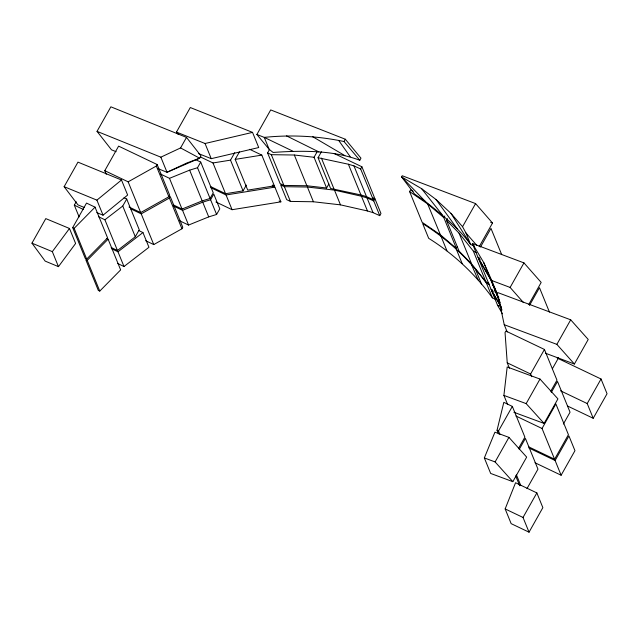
<?xml version="1.0" encoding="UTF-8"?>
<svg xmlns="http://www.w3.org/2000/svg" width="639" height="639" viewBox="0 0 639 639"><rect width="100%" height="100%" fill="white"/><g stroke="black" fill="none" stroke-linecap="round" stroke-linejoin="round"><path stroke-width="0.96" d="M507.63 404.543L503.899 395.405L507.182 366.962L539.995 379.063L557.935 398.872L544.101 423.425L513.9 412.283M498.524 433.873L497.046 430.255L503.82 402.338L512.342 406.404L524.891 437.14L518.684 448.147M505.153 508.932L515.561 482.741L536.856 492.909L542.862 507.638L529.036 532.183L511.16 523.653L505.153 508.932L523.021 517.462L529.036 532.183M484.338 457.939L494.929 432.18L508.932 437.38L526.664 457.109L512.829 481.662L490.664 473.435L484.338 457.939L495.097 461.925L512.829 481.662M31.95 243.163L45.784 218.61L69.483 228.474L75.61 243.475L58.453 266.639L45.185 261.119L31.95 243.163L52.334 251.638L58.453 266.639M84.236 207.467L77.966 204.887L64.132 186.684L77.966 162.13L121.498 180.006L127.64 195.055L103.047 215.183L96.777 212.611M116.13 151.699L111.505 149.83L97.032 131.362L110.867 106.817L186.5 137.401L200.973 155.868L199.656 158.208L167.019 172.282L157.769 168.536M79.108 216.909L74.308 205.159L76.217 201.772M72.686 227.636L86.521 203.082L95.043 207.156L107.584 237.892L86.696 259.067L85.235 258.372L72.686 227.636L74.156 228.339L86.696 259.067M106.258 174.295L104.78 170.677L118.614 146.131L157.17 164.542L169.718 195.278L168.88 196.764L140.692 212.571L129.006 206.996M98.614 216.765L104.916 219.776L122.752 206.03L126.706 199.025L124.014 197.739M104.78 170.677L128.151 181.835L156.331 166.028L157.17 164.542M178.337 134.422L176.46 132.089L190.294 107.536L252.533 132.385L258.723 147.545L211.245 158.664L198.657 153.64M97.032 131.362L160.852 157.17L180.573 147.928L186.5 137.401M111.162 247.501L117.464 250.504L135.3 236.765L139.246 229.752L126.706 199.025M130.428 208.705L141.219 213.857L169.399 198.042L170.238 196.556L182.786 227.292L181.947 228.778L153.759 244.585L145.668 240.727M160.669 174.112L169.487 178.329L189.647 170.15L197.523 167.722L200.71 162.074L195.326 159.51M200.446 156.97L212.995 162.961L230.519 160.141L234.721 152.689M173.209 204.847L182.027 209.057L202.188 200.886L210.071 198.457L213.25 192.81L200.71 162.074M173.664 206.101L182.554 210.343L202.715 202.164L210.59 199.743L213.777 194.096L219.784 208.817L216.605 214.464L208.721 216.893L188.561 225.064L179.679 220.822M249.673 149.318L261.806 155.109L274.355 185.845L247.74 190.126L235.2 159.391L239.441 151.866M256.878 134.478L270.712 109.924L345.316 139.23L360.971 158.168L359.797 160.245C332.344 150.013 301.928 150.453 273.085 152.441L269.155 149.318L256.878 134.478L264.274 137.385L292.742 151.116M210.295 186.42L225.543 193.697L243.06 190.877L246.327 185.078M328.869 183.96L326.593 188.002L306.88 185.757L283.884 185.414L280.13 183.617L267.581 152.889L269.49 149.502M326.593 188.002L314.045 157.274L317.24 151.603M334.093 153.488L361.89 166.763L374.43 197.491L373.224 199.648L366.506 196.628L360.931 194.959L330.587 188.465L318.046 157.729L321.409 151.762M359.797 160.245L344.022 141.531L345.316 139.23M373.224 199.648L360.644 168.968L361.89 166.763M374.957 198.777L380.964 213.498L379.758 215.655L373.743 200.926L374.957 198.777L373.168 197.922M457.332 246.71L456.382 248.395L440.423 234.825L422.147 222.316L409.599 191.58L410.51 189.975L413.193 191.261M456.382 248.395L443.841 217.659L444.792 215.974M488.931 283.317L485.912 281.871L471.598 263.883L459.09 251.143L446.541 220.415L447.524 218.674M425.294 201.405L401.572 176.883L421.58 188.665L435.99 199.456L450.982 213.386L470.663 244.529L465.935 232.947L462.556 226.717L475.584 203.593L402.211 175.741L401.572 176.883L414.599 194.08L425.294 201.405C441.597 214.512 458.243 227.46 470.663 244.529L474.234 245.887M479.17 246.726L492.525 223.027L475.584 203.593M480.48 247.021L490.976 228.395L501.679 254.61M497.653 295.05L489.969 277.861L486.519 272.086L487.469 270.401M501.982 310.115L496.99 294.323L497.933 292.646L570.699 319.812L588.223 339.469L574.389 364.022L545.474 353.223M523.525 302.646L510.122 287.438L523.956 262.893L472.325 243.451L477.972 257.293L486.519 272.086M528.788 304.452L541.185 282.438L523.956 262.893M529.459 305.466L539.476 287.694L549.436 312.096M499.986 434.568L498.508 430.958L512.342 406.404M531.712 376.714L530.602 373.999L544.436 349.453L505.88 331.042L505.042 332.528L507.238 362.84L509.451 368.264M574.389 364.022L556.865 344.365L570.699 319.812M544.101 423.425L526.161 403.616L539.995 379.063M495.097 461.925L508.932 437.38M552.408 368.711L558.606 357.712M550.778 391.188L556.984 380.181L544.436 349.453M519.211 449.425L525.41 438.418L537.958 469.154L526.983 488.627M551.305 392.466L557.504 381.467L570.044 412.203L563.366 424.048M554.588 459.225L542.048 428.489L555.882 403.944L568.422 434.672L554.588 459.225L528.485 446.757M523.021 517.462L536.856 492.909M561.122 475.232L555.115 460.503L568.95 435.958L574.956 450.687L561.122 475.232L535.019 462.772M601.035 378.999L607.05 393.728L593.216 418.281L587.209 403.552L601.035 378.999L557.224 358.08M52.334 251.638L69.483 228.474M74.156 228.339L95.043 207.156M108.111 239.17L120.651 269.906L99.764 291.08L87.216 260.353L108.111 239.17L106.401 238.355M64.132 186.684L96.904 200.135L121.498 180.006M111.681 248.779L117.983 251.79L142.952 232.556L148.959 247.277L123.998 266.519L117.696 263.508M176.46 132.089L205.055 143.503L252.533 132.385M235.2 159.391L261.806 155.109M210.822 187.698L226.062 194.975L274.874 187.131L280.888 201.852L232.077 209.704L215.934 201.996M344.022 141.531C317.855 135.963 290.889 134.637 264.274 137.385L269.155 149.318M267.581 152.889L271.335 154.678L294.331 155.021L314.045 157.274M379.758 215.655L373.04 212.635L367.465 210.966L340.483 204.855L313.414 201.764L290.418 201.421L286.663 199.632L280.649 184.903L284.403 186.692L307.399 187.035L334.477 190.126L361.45 196.237L367.034 197.906L373.743 200.926M318.046 157.729L348.383 164.223L353.966 165.892L360.644 168.968M503.899 395.405L526.161 403.616M499.506 302.622L504.243 324.716L556.865 344.365M472.325 243.451L483.675 262.437L491.766 280.529L510.122 287.438M490.672 222.324L492.525 223.027M446.541 220.415L459.05 233.155L473.363 251.143L476.39 252.581M477.972 257.293L479.745 258.14M500.848 306.313L491.04 289.307L478.491 258.571L480.224 259.402M495.465 299.324L492.437 297.878C475.264 274.163 453.538 253.827 428.681 238.323L422.667 223.594C447.524 239.098 469.25 259.434 486.431 283.157L489.458 284.603M272.621 185.022L274.355 185.845M491.04 289.307L492.773 290.138M494.506 290.961L496.239 291.791M272.182 185.845L274.874 187.131M502.486 313.821L497.573 305.314L491.559 290.593L493.356 291.448M495.145 292.303L496.942 293.157M279.091 200.997L280.888 201.852M497.573 305.314L499.363 306.169M507.238 362.84L530.602 373.999M560.555 390.82L587.209 403.552M567.448 405.973L593.216 418.281M138.511 230.431L142.952 232.556M74.308 205.159L83.31 209.456M515.945 416.029L542.048 428.489M497.046 430.255L498.508 430.958M529.012 448.043L555.115 460.503M87.216 260.353L85.754 259.65L98.302 290.386L99.764 291.08M286.528 135.883L318.877 151.914M180.573 147.928L199.656 158.208L186.74 163.033L167.019 172.282L160.852 157.17M312.663 136.682L344.868 155.612M409.599 191.58L427.659 203.945L443.841 217.659M465.935 232.947L476.774 245.384M450.982 213.386L462.556 226.717M421.58 188.665L442.276 214.84M435.99 199.456L457.268 228.77M338.654 140.38L350.236 156.763M478.491 258.571L490.776 279.842L499.986 302.431M491.559 290.593L501.391 307.599M498.859 298.07L492.621 283.996L498.891 299.364M471.414 264.442L478.132 279.898M427.659 203.945L440.423 234.825M491.766 280.529L497.318 294.14M483.675 262.437L489.969 277.861M504.243 324.716L507.206 331.968M473.363 251.143L485.912 281.871M486.431 283.157L492.437 297.878M475.504 269.346L481.51 284.067M459.05 233.155L471.598 263.883M456.198 248.946L462.205 263.675M440.942 236.111L446.957 250.831M516.376 474.721L520.801 485.568M515.649 475.831L519.707 485.776M353.966 165.892L366.506 196.628M367.034 197.906L373.04 212.635M348.383 164.223L360.931 194.959M361.45 196.237L367.465 210.966M321.409 158.113L333.949 188.848M334.477 190.126L340.483 204.855M294.331 155.021L306.88 185.757M307.399 187.035L313.414 201.764M271.335 154.678L283.884 185.414M284.403 186.692L290.418 201.421M230.519 160.141L243.06 190.877M205.055 143.503L211.245 158.664M212.995 162.961L225.543 193.697M226.062 194.975L232.077 209.704M197.523 167.722L210.071 198.457M210.59 199.743L216.605 214.464M189.647 170.15L202.188 200.886M202.715 202.164L208.721 216.893M169.487 178.329L182.027 209.057M182.554 210.343L188.561 225.064M156.331 166.028L168.88 196.764M169.399 198.042L181.947 228.778M128.151 181.835L140.692 212.571M141.219 213.857L153.759 244.585M122.752 206.03L135.3 236.765M96.904 200.135L103.047 215.183M104.916 219.776L117.464 250.504M117.983 251.79L123.998 266.519M496.99 294.323L499.922 302.574"/></g></svg>
